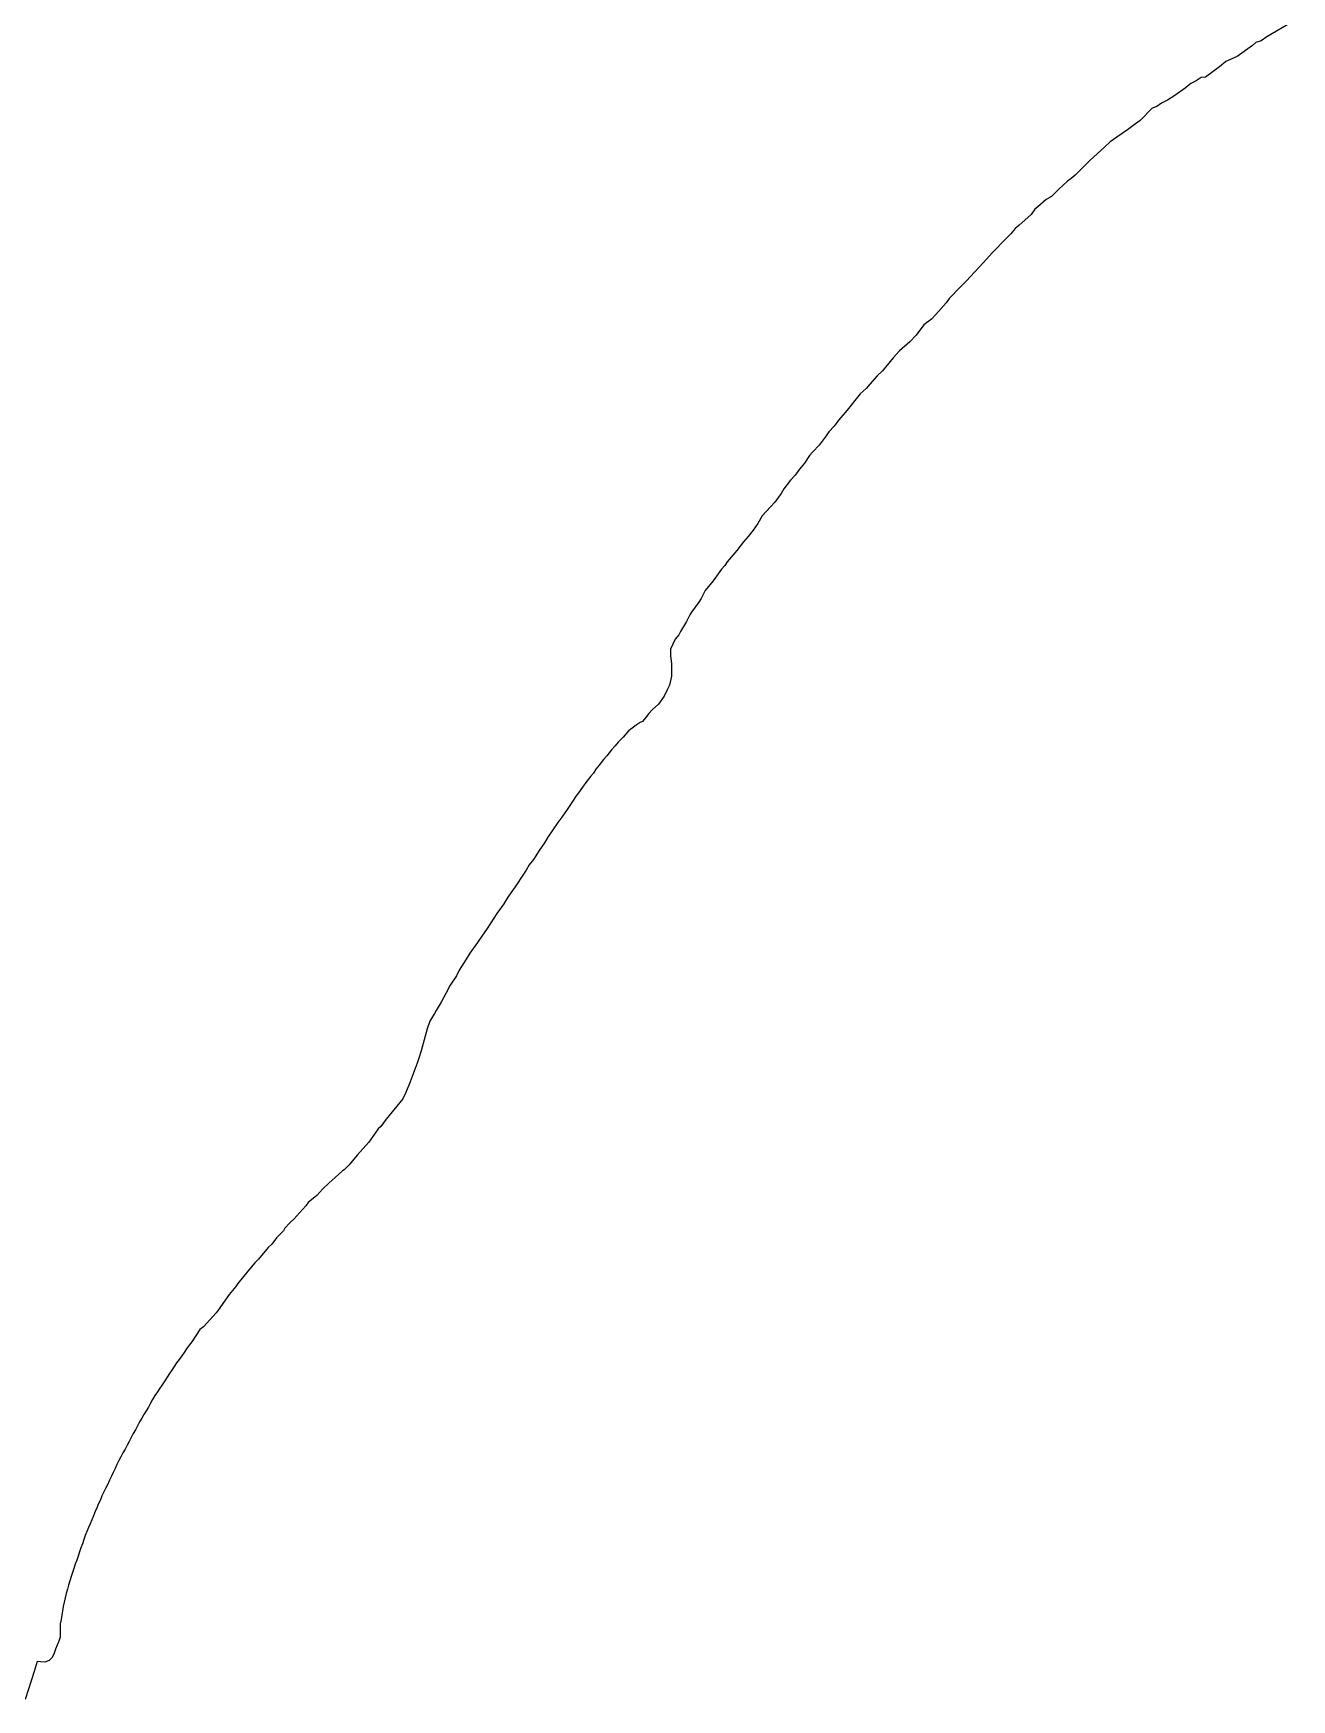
# Model space of a CAD drawing. Extents: x -74 to -34.8, y -33.8 to 5.3.
# Drawn here: x -37.326 to -36.735, y -11.445 to -10.662 of the extents above; entities that cross this region are included whole.
import ezdxf

# ---------------------------------------------------------------- set-up
doc = ezdxf.new("R2010")
doc.units = 0
doc.header["$LTSCALE"] = 2
doc.layers.add('UFEBRASIL', color=7, linetype='Continuous')

msp = doc.modelspace()

# ---------------------------------------------------------------- linework, layer by layer
at = {"layer": 'UFEBRASIL'}
msp.add_lwpolyline([(-36.73484, -10.65674), (-36.74658, -10.66377), (-36.74923, -10.66555), (-36.75167, -10.66643), (-36.7532, -10.66779), (-36.76048, -10.67292), (-36.76585, -10.67528), (-36.76871, -10.67773), (-36.77539, -10.6826), (-36.77742, -10.68285), (-36.77977, -10.68444), (-36.78222, -10.68563), (-36.7849, -10.68776), (-36.78966, -10.69121), (-36.79323, -10.69347), (-36.79593, -10.6949), (-36.7982, -10.69648), (-36.80032, -10.69721), (-36.80597, -10.70301), (-36.8082, -10.70454), (-36.81203, -10.70744), (-36.81703, -10.71081), (-36.82006, -10.71311), (-36.82284, -10.71549), (-36.82951, -10.7216), (-36.83651, -10.72866), (-36.83846, -10.73033), (-36.84022, -10.73152), (-36.84416, -10.73528), (-36.84624, -10.73726), (-36.84773, -10.73875), (-36.85023, -10.74012), (-36.85406, -10.74359), (-36.85544, -10.74476), (-36.85728, -10.74715), (-36.86296, -10.75234), (-36.86471, -10.75371), (-36.86679, -10.75627), (-36.87034, -10.75994), (-36.87421, -10.76379), (-36.87563, -10.76513), (-36.87962, -10.76968), (-36.88382, -10.77425), (-36.88754, -10.7783), (-36.89046, -10.78113), (-36.89571, -10.78659), (-36.89719, -10.78865), (-36.90203, -10.79416), (-36.90407, -10.79632), (-36.90773, -10.79907), (-36.9113, -10.80393), (-36.9142, -10.80704), (-36.91905, -10.81127), (-36.92201, -10.81457), (-36.92703, -10.82071), (-36.92954, -10.82296), (-36.93303, -10.82687), (-36.9347, -10.8289), (-36.9375, -10.83154), (-36.94369, -10.83912), (-36.94761, -10.84365), (-36.94982, -10.84669), (-36.95226, -10.84937), (-36.95352, -10.85124), (-36.95687, -10.85556), (-36.95977, -10.8587), (-36.96131, -10.86051), (-36.96367, -10.86402), (-36.96606, -10.86682), (-36.96808, -10.86961), (-36.97032, -10.87202), (-36.97338, -10.87611), (-36.97467, -10.87826), (-36.97768, -10.88241), (-36.98356, -10.8888), (-36.98562, -10.89245), (-36.98781, -10.89558), (-36.99019, -10.89855), (-36.99237, -10.90098), (-36.99547, -10.90503), (-37.00012, -10.91044), (-37.00109, -10.91217), (-37.00266, -10.9139), (-37.00664, -10.9194), (-37.01033, -10.92394), (-37.01234, -10.92762), (-37.01333, -10.92937), (-37.01676, -10.93414), (-37.01765, -10.93528), (-37.0191, -10.93839), (-37.02005, -10.94002), (-37.02195, -10.94309), (-37.02279, -10.94465), (-37.02446, -10.94673), (-37.02664, -10.95149), (-37.02672, -10.95437), (-37.02616, -10.9583), (-37.02626, -10.96417), (-37.02713, -10.96834), (-37.02818, -10.97063), (-37.0297, -10.97347), (-37.0324, -10.97722), (-37.03536, -10.97992), (-37.03687, -10.98161), (-37.03836, -10.98369), (-37.03983, -10.98539), (-37.04097, -10.98586), (-37.04278, -10.98721), (-37.04526, -10.98898), (-37.04626, -10.98965), (-37.04896, -10.99285), (-37.05123, -10.99521), (-37.05274, -10.99682), (-37.05443, -10.9988), (-37.0566, -11.00161), (-37.05811, -11.00335), (-37.0602, -11.00593), (-37.06169, -11.00791), (-37.06293, -11.00967), (-37.06424, -11.01121), (-37.06602, -11.01348), (-37.06797, -11.01623), (-37.06987, -11.01894), (-37.07097, -11.02044), (-37.07297, -11.02345), (-37.07517, -11.02685), (-37.07782, -11.03041), (-37.07957, -11.03286), (-37.08437, -11.03981), (-37.08595, -11.04244), (-37.08835, -11.04604), (-37.09112, -11.05025), (-37.09313, -11.05284), (-37.09457, -11.05536), (-37.09577, -11.05723), (-37.09974, -11.06309), (-37.10173, -11.06592), (-37.10309, -11.068), (-37.10504, -11.07105), (-37.10822, -11.07571), (-37.11114, -11.08006), (-37.11317, -11.08322), (-37.11497, -11.08592), (-37.11729, -11.0893), (-37.12099, -11.09424), (-37.12262, -11.09719), (-37.12599, -11.10236), (-37.12726, -11.10499), (-37.13023, -11.10941), (-37.13225, -11.11323), (-37.13438, -11.11729), (-37.13675, -11.1212), (-37.13749, -11.12266), (-37.13933, -11.12547), (-37.13979, -11.12628), (-37.14103, -11.12982), (-37.14383, -11.14024), (-37.14487, -11.14357), (-37.14565, -11.14602), (-37.14902, -11.15479), (-37.15111, -11.15986), (-37.15239, -11.16273), (-37.16023, -11.17229), (-37.16281, -11.17582), (-37.16403, -11.17684), (-37.16839, -11.1831), (-37.1739, -11.18924), (-37.17762, -11.1938), (-37.17996, -11.19612), (-37.18074, -11.19657), (-37.18428, -11.19971), (-37.18711, -11.20223), (-37.18998, -11.205), (-37.19287, -11.20826), (-37.19692, -11.21151), (-37.19809, -11.21297), (-37.19947, -11.21456), (-37.20087, -11.21612), (-37.20221, -11.21781), (-37.20362, -11.21924), (-37.20522, -11.22078), (-37.20549, -11.22097), (-37.20795, -11.22361), (-37.20856, -11.22478), (-37.21174, -11.228), (-37.21399, -11.23105), (-37.21574, -11.23264), (-37.22023, -11.23813), (-37.22194, -11.23988), (-37.22526, -11.24374), (-37.22995, -11.24956), (-37.23089, -11.25099), (-37.2341, -11.25464), (-37.23918, -11.262), (-37.24012, -11.2633), (-37.24611, -11.26997), (-37.24779, -11.27115), (-37.25159, -11.27698), (-37.25282, -11.27857), (-37.25401, -11.28024), (-37.25515, -11.28191), (-37.25632, -11.28354), (-37.25756, -11.28521), (-37.25875, -11.28685), (-37.25988, -11.28855), (-37.26101, -11.29024), (-37.26213, -11.29189), (-37.26324, -11.2936), (-37.26434, -11.29533), (-37.2655, -11.29708), (-37.26657, -11.29873), (-37.26774, -11.3004), (-37.2689, -11.30217), (-37.27, -11.30405), (-37.27103, -11.30584), (-37.272, -11.30759), (-37.27307, -11.30931), (-37.2741, -11.31109), (-37.27509, -11.31284), (-37.2761, -11.3146), (-37.2771, -11.31645), (-37.27809, -11.31825), (-37.27912, -11.32007), (-37.28011, -11.32194), (-37.28107, -11.32379), (-37.28204, -11.32557), (-37.28298, -11.32738), (-37.28397, -11.32918), (-37.28489, -11.33101), (-37.28582, -11.33278), (-37.28675, -11.33461), (-37.2876, -11.33645), (-37.28849, -11.3383), (-37.28937, -11.34012), (-37.29027, -11.34197), (-37.29109, -11.34379), (-37.29197, -11.34563), (-37.29286, -11.34746), (-37.2938, -11.34929), (-37.29456, -11.35116), (-37.29537, -11.35299), (-37.29622, -11.35497), (-37.297, -11.35675), (-37.29779, -11.35866), (-37.29862, -11.36056), (-37.29942, -11.36243), (-37.30014, -11.36416), (-37.30087, -11.36609), (-37.30162, -11.36798), (-37.30236, -11.3699), (-37.30302, -11.37183), (-37.30368, -11.37378), (-37.30435, -11.3757), (-37.30503, -11.3776), (-37.30568, -11.37955), (-37.30637, -11.38148), (-37.30706, -11.38343), (-37.30767, -11.38537), (-37.30834, -11.38727), (-37.30892, -11.38922), (-37.30951, -11.39124), (-37.31003, -11.39322), (-37.31063, -11.39525), (-37.31115, -11.39729), (-37.31159, -11.39932), (-37.31202, -11.4013), (-37.31235, -11.40328), (-37.31261, -11.40538), (-37.313, -11.4074), (-37.31338, -11.40939), (-37.3134, -11.41147), (-37.31338, -11.41356), (-37.31342, -11.41568), (-37.31407, -11.4176), (-37.31492, -11.41944), (-37.31564, -11.42135), (-37.31627, -11.42331), (-37.31713, -11.42528), (-37.31858, -11.42677), (-37.32061, -11.42741), (-37.32267, -11.42733), (-37.32423, -11.42716), (-37.32566, -11.43184), (-37.32996, -11.4451)], dxfattribs=at)

doc.saveas('drawing.dxf')
